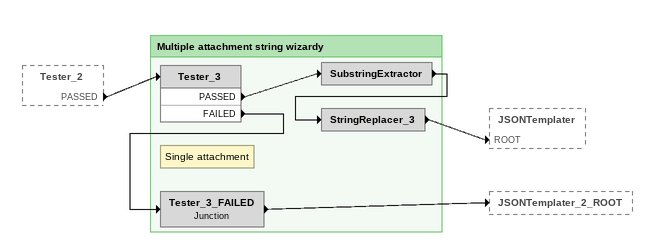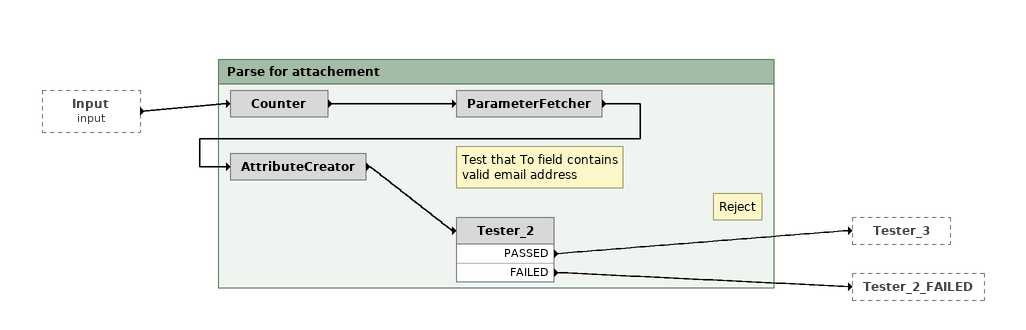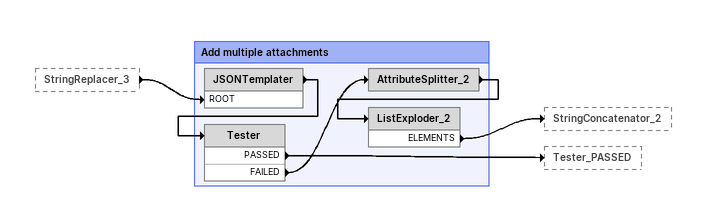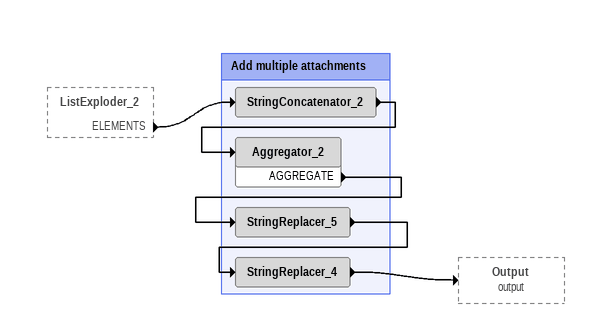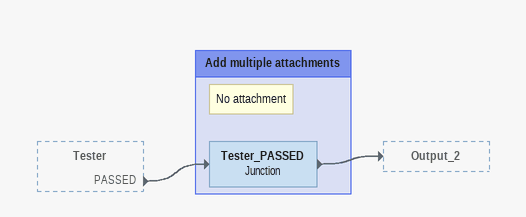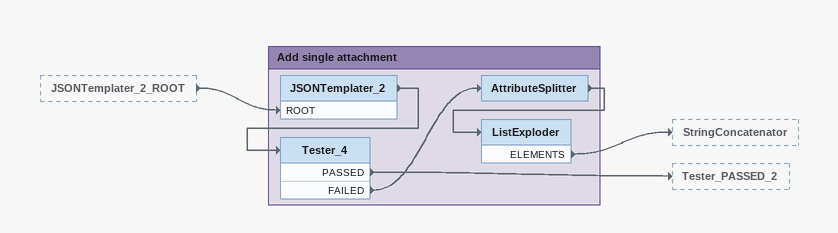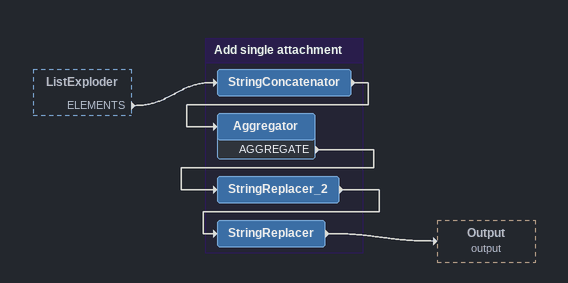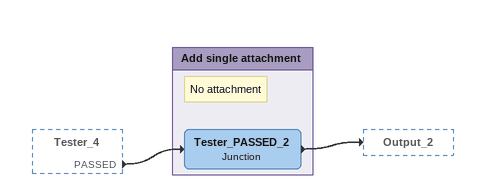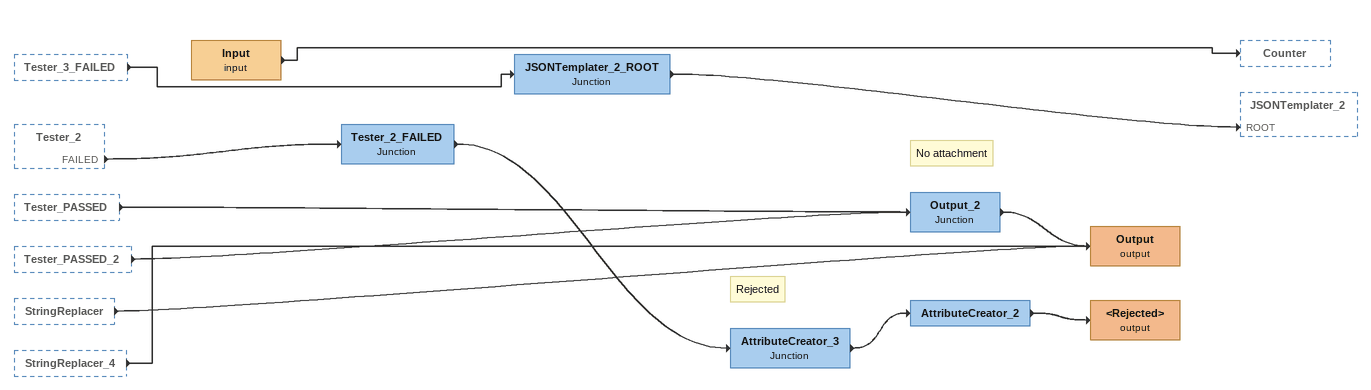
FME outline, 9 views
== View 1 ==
Tester_2 [outside]
    PASSED -> Tester_3

Bookmark: Multiple attachment string wizardy
Tester_3
    PASSED -> SubstringExtractor
    FAILED -> Tester_3_FAILED
SubstringExtractor
    -> StringReplacer_3
StringReplacer_3
    -> JSONTemplater [ROOT]
Note: Single attachment
Tester_3_FAILED: Junction
    -> JSONTemplater_2_ROOT

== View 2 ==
Input (input) [outside]
    -> Counter

Bookmark: Parse for attachement
Counter
    -> ParameterFetcher
ParameterFetcher
    -> AttributeCreator
AttributeCreator
    -> Tester_2
Note: Test that To field contains / valid email address
Note: Reject
Tester_2
    PASSED -> Tester_3
    FAILED -> Tester_2_FAILED

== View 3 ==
StringReplacer_3 [outside]
    -> JSONTemplater [ROOT]

Bookmark: Add multiple attachments
JSONTemplater
    -> Tester
Tester
    PASSED -> Tester_PASSED
    FAILED -> AttributeSplitter_2
AttributeSplitter_2
    -> ListExploder_2
ListExploder_2
    ELEMENTS -> StringConcatenator_2

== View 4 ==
ListExploder_2 [outside]
    ELEMENTS -> StringConcatenator_2

Bookmark: Add multiple attachments
StringConcatenator_2
    -> Aggregator_2
Aggregator_2
    AGGREGATE -> StringReplacer_5
StringReplacer_5
    -> StringReplacer_4
StringReplacer_4
    -> Output (output)

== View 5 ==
Tester [outside]
    PASSED -> Tester_PASSED

Bookmark: Add multiple attachments
Note: No attachment
Tester_PASSED: Junction
    -> Output_2

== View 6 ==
JSONTemplater_2_ROOT [outside]
    -> JSONTemplater_2 [ROOT]

Bookmark: Add single attachment
JSONTemplater_2
    -> Tester_4
Tester_4
    PASSED -> Tester_PASSED_2
    FAILED -> AttributeSplitter
AttributeSplitter
    -> ListExploder
ListExploder
    ELEMENTS -> StringConcatenator

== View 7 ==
ListExploder [outside]
    ELEMENTS -> StringConcatenator

Bookmark: Add single attachment
StringConcatenator
    -> Aggregator
Aggregator
    AGGREGATE -> StringReplacer_2
StringReplacer_2
    -> StringReplacer
StringReplacer
    -> Output (output)

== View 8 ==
Tester_4 [outside]
    PASSED -> Tester_PASSED_2

Bookmark: Add single attachment
Note: No attachment
Tester_PASSED_2: Junction
    -> Output_2

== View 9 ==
Tester_3_FAILED [outside]
    -> JSONTemplater_2_ROOT
Tester_2 [outside]
    FAILED -> Tester_2_FAILED
Tester_PASSED [outside]
    -> Output_2
Tester_PASSED_2 [outside]
    -> Output_2
StringReplacer [outside]
    -> Output (output)
StringReplacer_4 [outside]
    -> Output (output)
Input (input)
    -> Counter
Tester_2_FAILED: Junction
    -> AttributeCreator_3
Note: Rejected
AttributeCreator_3: Junction
    -> AttributeCreator_2
AttributeCreator_2
    -> <Rejected> (output)
<Rejected> (output)
JSONTemplater_2_ROOT: Junction
    -> JSONTemplater_2 [ROOT]
Note: No attachment
Output_2: Junction
    -> Output (output)
Output (output)
